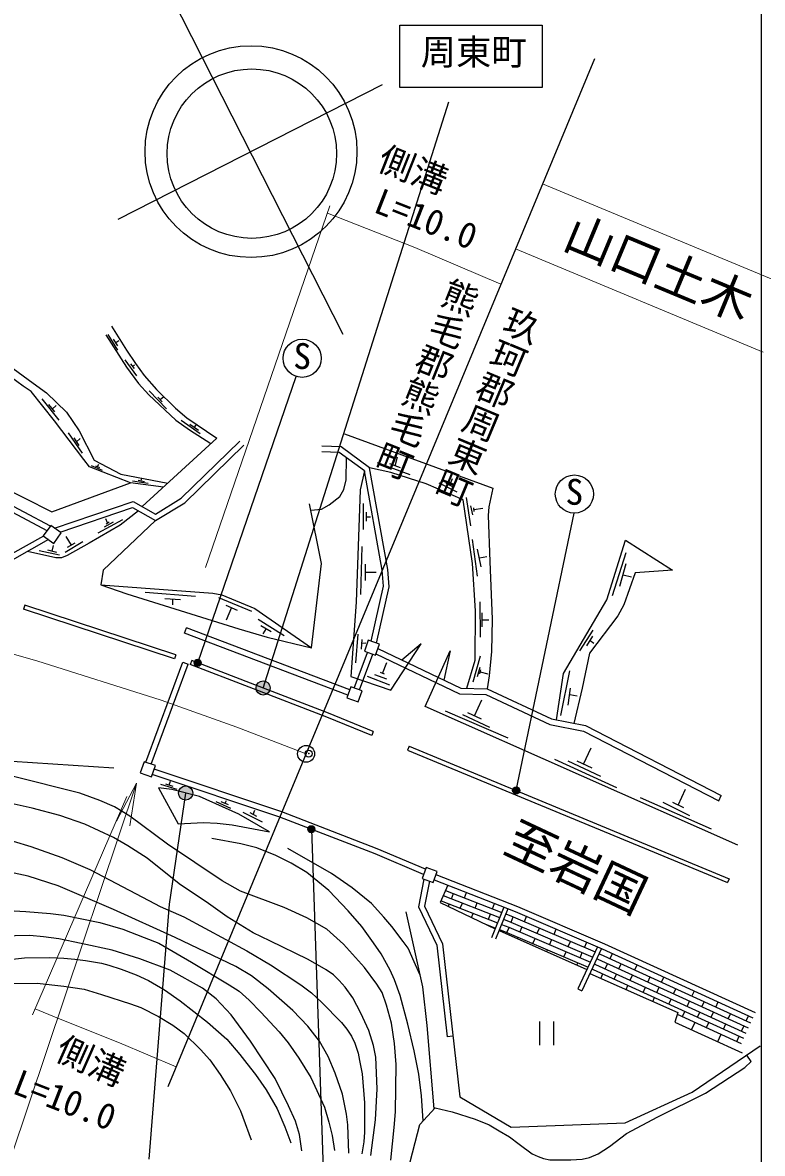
# Model space of a CAD drawing. Units: millimetres at full size, sheet at 1:1000; details may follow other scales. Extents: x 40000 to 680000, y 20000 to 380000.
# Drawn here: x 526682 to 579060, y 258910 to 338997 of the extents above; entities that cross this region are included whole.
import ezdxf
from ezdxf.enums import TextEntityAlignment as Align

# ---------------------------------------------------------------- set-up
doc = ezdxf.new("R2010")
doc.units = ezdxf.units.MM
doc.header["$LTSCALE"] = 1000
doc.header["$PDMODE"] = 32
doc.header["$PDSIZE"] = 500
doc.linetypes.add('CHAIN', pattern=[18.5, 12, -1.5, 3.5, -1.5])
for name, color, linetype, lineweight in [('M-BGD', 7, 'Continuous', 25), ('M-BGD-EXST', 7, 'Continuous', 25), ('M-BMK', 2, 'CHAIN', 13), ('M-BMK-OTRS', 5, 'Continuous', 25), ('M-BMK-SRVR', 3, 'Continuous', 25), ('M-STR-HTXT', 7, 'Continuous', 13), ('M-STR-STRC', 7, 'Continuous', 25), ('M-TTL-BAND', 7, 'Continuous', 25)]:
    doc.layers.add(name, color=color, linetype=linetype, lineweight=lineweight)
doc.layers.add('M-BMK-HTXT', color=7, linetype='Continuous')
doc.layers.add('M-OTRS', color=6, linetype='Continuous')
doc.styles.add('@ＭＳ ゴシック', font='')
doc.styles.add('ＭＳ ゴシック', font='')
doc.styles.get('@ＭＳ ゴシック').set_extended_font_data('@MS Gothic')
doc.styles.get('ＭＳ ゴシック').set_extended_font_data('MS Gothic')

# ---------------------------------------------------------------- blocks, each defined once
blk = doc.blocks.new('open_arrow')
at = {"color": 0, "linetype": 'Continuous', "lineweight": -2}
blk.add_lwpolyline([(7.5, 1.25), (0, 0), (7.5, -1.25)], dxfattribs=at)

msp = doc.modelspace()

# ---------------------------------------------------------------- hatches: boundary and pattern name
at = {"layer": 'M-BGD-EXST'}
for points in [[(539327, 293658, 1), (538827, 293658, 1)], [(561879, 284616, 1), (561379, 284616, 1)], [(547376, 281868, 1), (546876, 281868, 1)]]:
    msp.add_hatch(color=256, dxfattribs=at).paths.add_polyline_path(points)
at = {"layer": 'M-STR-STRC'}
for points in [[(543208, 291872, 1), (544208, 291872, 1)], [(537723, 284431, 1), (538723, 284431, 1)]]:
    msp.add_hatch(color=256, dxfattribs=at).paths.add_polyline_path(points)

# ---------------------------------------------------------------- linework, layer by layer
at = {"layer": 'M-BGD'}
for p, q in [((533416, 315810), (532742, 316917)), ((533416, 316109), (533127, 316574)), ((533271, 316341), (533488, 316475)), ((534757, 313991), (533939, 315118)), ((534597, 314489), (534338, 314833)), ((534467, 314661), (534627, 314769)), ((528041, 312340), (529236, 310851)), ((536869, 311639), (535638, 312913)), ((536569, 312144), (536264, 312458)), ((536417, 312301), (536673, 312513)), ((528511, 311952), (528929, 311437)), ((528776, 311626), (529047, 311889)), ((539254, 309863), (537899, 310823)), ((529897, 309935), (530890, 308492)), ((539142, 310104), (538525, 310540)), ((538833, 310322), (538964, 310482)), ((530319, 309582), (530667, 309049)), ((530493, 309316), (530758, 309544)), ((540437, 309577), (535156, 304716)), ((519437, 307778), (528405, 303016)), ((519606, 308142), (528638, 303345)), ((531532, 307624), (532309, 307292)), ((531844, 307612), (532121, 307496)), ((531982, 307554), (532070, 307735)), ((554131, 306973), (551810, 307808)), ((553448, 307472), (552689, 307752)), ((553068, 307612), (553232, 308239)), ((535080, 306543), (535116, 306737)), ((534473, 306554), (535571, 306374)), ((534853, 306580), (535307, 306506)), ((557438, 305730), (556166, 306372)), ((557191, 306090), (556675, 306365)), ((556933, 306228), (557127, 306712)), ((558422, 303368), (558103, 305367)), ((550822, 303105), (550822, 304938)), ((558558, 304128), (558428, 304777)), ((558661, 304367), (558620, 304641)), ((558640, 304504), (559256, 304606)), ((532035, 302861), (533786, 303813)), ((532471, 303275), (533125, 303638)), ((532693, 303569), (532580, 303863)), ((532587, 303508), (532798, 303631)), ((551028, 303680), (551028, 304323)), ((551028, 304001), (551308, 304001)), ((528153, 302633), (500228, 286967)), ((528514, 302377), (500451, 286634)), ((528766, 301566), (528857, 301966)), ((529694, 301495), (530936, 302257)), ((530133, 301999), (529766, 302606)), ((529853, 301843), (530413, 302155)), ((558890, 299792), (558543, 302394)), ((527847, 301610), (529300, 301305)), ((528450, 301646), (529082, 301486)), ((550634, 298493), (550720, 301889)), ((559154, 300448), (558898, 301715)), ((559026, 301082), (559562, 301187)), ((568458, 298425), (569410, 301466)), ((550949, 299489), (550949, 300644)), ((568969, 299094), (569425, 300698)), ((550949, 300067), (551711, 300067)), ((569197, 299896), (569805, 299755)), ((535358, 298650), (538934, 298370)), ((536757, 298213), (537850, 298143)), ((537304, 298178), (537299, 297750)), ((540551, 298290), (542877, 297312)), ((559094, 295474), (559074, 297975)), ((541073, 297737), (541880, 297388)), ((541476, 297563), (541098, 296683)), ((559221, 296193), (559211, 297188)), ((543360, 296749), (545212, 295592)), ((559216, 296690), (559692, 296690)), ((538132, 295759), (538274, 296133)), ((549715, 291357), (538132, 295759)), ((549850, 291733), (538274, 296133)), ((543559, 296290), (544276, 295883)), ((543917, 296086), (543681, 295715)), ((550280, 293644), (550445, 295673)), ((566141, 294508), (567082, 295975)), ((566622, 294868), (567062, 295542)), ((550678, 294617), (550712, 295301)), ((550700, 295047), (550993, 295061)), ((566859, 295231), (567116, 295055)), ((550166, 291867), (551095, 294397)), ((550543, 291732), (551472, 294262)), ((558578, 292318), (559103, 294144)), ((535407, 286614), (538026, 293696)), ((535784, 286479), (538398, 293550)), ((538026, 293696), (538398, 293550)), ((552161, 292904), (552461, 293674)), ((558881, 292674), (559077, 293348)), ((559045, 292881), (559119, 293152)), ((552688, 292062), (551094, 292680)), ((552465, 292502), (551621, 292810)), ((552294, 292849), (552028, 292958)), ((559082, 293016), (559624, 292865)), ((564795, 289919), (565425, 293077)), ((565310, 290651), (565482, 291864)), ((558680, 289890), (559192, 291028)), ((565419, 291422), (565948, 291311)), ((561067, 288311), (556615, 290225)), ((559770, 289083), (557844, 289960)), ((559167, 289668), (558194, 290112)), ((566394, 286485), (566930, 287635)), ((568747, 284805), (564364, 286816)), ((567616, 285608), (565316, 286699)), ((567008, 286185), (565955, 286699)), ((537065, 285006), (537148, 285266)), ((536438, 285067), (537609, 284708)), ((536805, 285093), (537326, 284920)), ((573102, 283566), (573612, 284708)), ((540353, 283828), (541412, 283368)), ((540711, 283837), (541243, 283609)), ((541021, 283704), (541108, 283913)), ((575469, 281878), (570438, 284092)), ((573932, 282829), (572029, 283757)), ((573488, 283375), (572715, 283757)), ((575970, 283890), (576153, 284246)), ((542262, 283074), (543635, 282382)), ((542760, 283042), (543232, 282784)), ((542996, 282913), (543131, 283212)), ((556469, 277167), (560459, 275608)), ((556631, 277533), (560608, 275980)), ((557038, 276944), (557184, 277317)), ((557963, 277013), (558108, 277385)), ((556307, 276800), (560310, 275237)), ((556828, 276406), (556892, 276572)), ((557672, 276267), (557817, 276640)), ((558730, 276284), (558876, 276656)), ((560757, 276351), (559888, 274184)), ((559955, 276235), (560100, 276607)), ((558468, 275613), (558585, 275911)), ((559664, 275489), (559809, 275862)), ((561036, 276242), (560167, 274072)), ((561271, 275291), (561417, 275663)), ((562211, 275323), (562369, 275691)), ((559402, 275162), (560161, 274866)), ((560977, 274546), (561124, 274919)), ((561897, 274588), (562054, 274955)), ((563118, 274500), (563276, 274867)), ((564307, 274426), (564464, 274794)), ((560416, 274695), (566637, 271923)), ((561698, 274124), (561739, 274220)), ((562804, 273764), (562961, 274132)), ((563992, 273691), (564150, 274058)), ((565318, 273558), (565476, 273925)), ((563780, 273196), (563835, 273323)), ((565004, 272822), (565161, 273190)), ((567387, 273542), (566005, 270558)), ((566151, 272766), (566309, 273134)), ((567663, 273424), (566278, 270432)), ((566466, 273501), (566624, 273869)), ((565926, 272240), (565994, 272398)), ((567939, 271980), (568105, 272344)), ((568272, 272708), (568438, 273071)), ((568907, 271977), (569073, 272341)), ((567631, 271307), (567772, 271616)), ((568574, 271250), (568740, 271614)), ((569707, 271171), (569873, 271535)), ((570040, 271899), (570206, 272262)), ((569408, 270518), (569541, 270807)), ((570948, 271043), (571115, 271407)), ((571922, 271038), (572088, 271401)), ((566005, 270558), (566278, 270432)), ((570615, 270316), (570782, 270679)), ((571300, 269678), (571423, 269946)), ((571589, 270310), (571755, 270674)), ((572778, 270206), (572944, 270570)), ((574076, 270052), (574243, 270416)), ((572445, 269479), (572611, 269842)), ((573743, 269324), (573910, 269688)), ((574780, 269290), (574947, 269654)), ((575772, 269276), (575938, 269640)), ((573027, 268772), (577554, 266701)), ((573411, 268597), (573577, 268961)), ((574459, 268557), (574626, 268921)), ((575439, 268549), (575605, 268912)), ((576639, 268439), (576806, 268803)), ((577920, 268293), (578086, 268657)), ((563272, 268262), (563272, 266585)), ((564272, 268262), (564272, 266585)), ((574049, 267661), (574293, 268193)), ((575106, 267821), (575273, 268185)), ((576307, 267712), (576473, 268075)), ((577587, 267566), (577753, 267929)), ((557151, 267204), (556753, 267159)), ((575900, 266823), (576140, 267348)), ((577254, 266838), (577421, 267202))]:
    msp.add_line(p, q, dxfattribs=at)
for points in [[(536664, 306104), (534315, 306405), (531415, 307535), (531014, 308048), (528943, 310789), (527291, 312881), (526726, 313240), (522221, 316560), (515713, 322135)], [(516389, 322426), (524229, 315993), (526011, 314494), (527418, 313458), (528382, 312775), (529791, 311401), (530676, 310086), (531747, 308004), (533625, 307017), (536973, 306388)], [(532979, 317490), (534025, 315805), (534674, 314845), (535296, 313998), (536172, 313006), (537496, 311702), (538307, 311005), (540437, 309577)], [(532567, 316892), (534042, 314597), (534894, 313441), (535624, 312630), (537526, 310843), (538498, 310163), (540008, 309182)], [(506103, 313837), (507304, 313063), (509197, 312167), (511464, 311083), (514210, 310541), (517669, 310085), (522846, 307315), (528749, 304354), (534315, 306405)], [(528937, 303200), (534504, 305080), (536090, 304194), (537911, 305314), (542072, 309363)], [(549465, 309873), (559979, 306028), (559693, 304710), (559641, 304095), (559770, 300840), (559928, 296748), (559889, 294468), (559721, 292724), (559572, 291806)], [(529341, 302915), (534463, 304645), (536100, 303730), (538159, 304997), (542351, 309076)], [(551351, 295190), (552229, 299075), (552146, 300210), (550878, 307244), (549089, 308551), (547859, 308589)], [(551731, 295054), (552633, 299045), (552543, 300260), (551244, 307472), (549225, 308947), (547871, 308988)], [(547090, 304455), (547842, 304545), (548388, 304845), (549142, 305426), (549424, 305926), (549588, 306608), (549619, 308164)], [(550878, 307244), (550589, 305912), (550300, 297939), (549917, 292679), (552754, 291712), (554901, 295003), (553530, 293852)], [(558146, 291848), (558718, 293844), (558745, 297342), (558532, 300700), (557879, 305198), (555249, 306339), (552750, 307132), (551244, 307472)], [(534878, 304413), (533590, 303404), (531402, 302137), (529832, 301249), (529431, 301098), (529030, 301098), (527031, 301545)], [(536100, 303730), (532396, 300220), (532214, 299171), (534064, 298532), (541989, 296060), (544000, 295477), (547146, 294725), (547852, 300678), (546996, 304923)], [(564487, 289609), (564979, 292895), (568039, 298120), (569365, 302353), (572697, 300213), (570059, 300024), (569262, 297759), (568821, 296972), (566814, 294334), (566303, 291853), (565718, 289365)], [(532214, 299171), (540145, 298597), (540778, 298467), (543135, 297492), (547146, 294725)], [(551694, 294286), (557604, 291464), (559477, 291408), (564003, 289296), (566393, 288824), (575970, 283890)], [(551830, 294664), (557700, 291861), (559572, 291806), (564128, 289679), (566526, 289206), (576153, 284246)], [(577317, 280733), (555175, 290559), (556954, 294496), (556506, 292431)], [(533141, 286188), (524469, 286753), (522874, 286692), (521056, 286462), (517928, 285741), (514753, 284653), (511862, 283453), (509485, 282272), (505528, 279835), (503681, 278449), (498988, 274585), (497019, 272769), (494810, 270699), (492403, 268031)], [(555199, 279039), (551791, 280492), (545034, 283106), (535995, 286132)], [(552757, 258423), (553000, 260749), (553085, 261847), (553123, 265194), (553009, 266697), (552801, 268125), (552454, 269415), (552148, 270294), (551760, 270904), (550899, 272083), (549401, 273733), (548222, 274801), (546804, 275597), (545195, 276318), (542115, 277483), (540820, 278223), (536935, 280802), (534267, 282804), (533184, 283456), (532158, 283914), (530737, 284429), (525936, 285636)], [(555064, 278662), (551640, 280122), (544898, 282729), (535860, 285755)], [(551329, 258757), (551670, 261295), (551796, 263492), (551695, 265714), (551530, 266554), (551190, 267616), (550631, 268839), (550063, 269917), (549512, 270682), (549106, 271152), (548693, 271549), (548182, 271921), (546910, 272651), (544181, 273956), (543017, 274521), (541162, 275662), (539848, 276619), (537756, 278007), (535491, 279812), (534136, 280698), (533128, 281289), (531085, 282229), (529322, 282840), (527366, 283349), (525437, 283779)], [(555049, 261220), (554930, 262975), (554725, 264529), (554407, 266180), (553952, 268054), (553421, 270103), (553008, 271204), (552701, 271892), (552064, 273041), (551524, 273824), (550708, 274978), (549734, 276100), (548356, 277523), (546799, 278794), (545687, 279460), (544617, 280000), (543267, 280555), (542134, 280841), (540090, 281211)], [(526013, 281019), (527262, 280656), (529454, 279869), (531441, 279013), (535611, 276821), (536421, 276398), (538108, 275662), (542553, 273256), (544237, 272258), (546370, 270846), (547132, 270289), (547836, 269626), (549249, 268171), (549643, 267709), (549969, 267204), (550209, 266708), (550434, 266016), (550528, 265494), (550717, 264544), (550888, 262481), (550888, 260406), (550836, 259738), (550699, 258874)], [(554814, 271587), (554402, 272481), (553985, 273445), (553633, 273926), (552835, 274983), (552251, 275632), (551378, 276601), (550015, 277713), (548550, 278723), (545458, 280497)], [(549783, 258916), (549714, 260928), (549620, 261681), (549336, 263115), (548822, 264587), (548317, 265777), (547708, 266858), (546877, 267919), (545807, 269023), (544066, 270567), (542898, 271487), (541785, 272155), (537494, 274192), (533123, 276180), (529205, 277862), (527081, 278539), (526084, 278761)], [(555099, 278327), (554712, 276366), (556020, 273648), (556753, 267159)], [(555480, 278190), (555130, 276419), (556410, 273761), (557635, 262919), (561269, 260759), (569355, 261066), (574081, 263247), (578913, 266533)], [(555813, 278282), (561564, 276036), (567728, 273396), (578386, 268520)], [(555948, 278659), (561715, 276406), (567890, 273762), (578552, 268884)], [(556793, 277899), (556255, 276683), (560138, 274807)], [(523962, 276202), (526907, 276053), (528662, 275903), (529602, 275777), (532148, 275263), (533767, 274785), (535292, 274200), (536336, 273790), (538636, 272462), (541313, 270839), (542017, 270389), (542720, 269757), (543544, 268923), (544848, 267525), (545490, 266739), (546241, 265656), (547079, 264281), (548060, 262183), (548361, 261132), (548590, 260184), (548772, 259109)], [(555822, 262056), (555336, 267962), (555007, 270708), (553841, 276016)], [(560739, 275499), (561261, 275295), (567051, 272816)], [(560887, 275870), (561412, 275665), (567219, 273179)], [(560441, 274756), (560958, 274555), (566715, 272090)], [(560590, 275128), (561109, 274925), (566883, 272453)], [(546443, 259094), (546284, 260242), (546011, 261197), (545510, 262277), (544555, 264221), (542826, 266858), (541459, 268728), (540378, 269865), (539423, 270604), (537120, 271893), (534982, 272700), (533026, 273303), (530831, 273780), (529251, 274097), (528152, 274239), (527195, 274343), (524060, 274281)], [(521841, 272217), (526824, 272759), (528562, 272774), (529595, 272742), (530369, 272669), (531136, 272572), (532262, 272378), (532795, 272233), (533658, 271950), (534724, 271547), (535587, 271144), (536729, 270503), (537842, 269713), (539771, 268212), (541135, 266994), (542050, 265924), (542566, 265279), (543180, 264505), (543932, 263412), (544707, 262057), (545255, 260791), (545667, 259661)], [(567159, 272335), (567242, 272299), (577886, 267429)], [(567327, 272698), (567404, 272665), (578053, 267792)], [(567495, 273061), (567566, 273031), (578219, 268156)], [(566844, 271656), (573063, 268896), (572856, 268200), (577631, 266039)], [(566991, 271972), (567080, 271933), (577720, 267065)], [(506081, 266201), (509337, 267460), (511741, 268254), (514819, 269081), (519263, 270135), (522655, 270668), (525559, 270954), (527702, 270958), (529606, 270743), (531039, 270530), (532259, 270168), (534329, 269492), (535057, 269245), (536306, 268605), (537326, 267989), (538110, 267398), (539269, 266276), (539936, 265527), (540678, 264493), (541408, 263331), (542099, 261930), (542269, 261476), (542855, 259874)], [(553949, 257681), (554807, 260959), (555900, 262141), (557093, 261862), (558733, 261338), (559707, 260929), (560432, 260516), (561157, 260092), (561837, 259557), (562762, 258877), (563175, 258688), (563565, 258543), (564022, 258454), (565489, 258453), (566292, 258509), (566816, 258620), (567437, 258872), (568225, 259390), (569435, 260310), (571648, 261503), (575023, 263168), (577815, 264992), (578266, 265412), (577949, 265877)]]:
    msp.add_lwpolyline(points, dxfattribs=at)
for points in [[(528888, 302113), (529417, 302861), (528669, 303390), (528140, 302642)], [(551661, 294194), (551943, 294978), (551159, 295259), (550878, 294475)], [(550432, 290887), (550713, 291671), (549929, 291952), (549648, 291168)], [(535800, 285588), (536081, 286372), (535297, 286653), (535016, 285869)], [(536296, 284806), (537694, 282246), (539477, 282345), (540463, 282307), (541512, 282191), (544162, 281692), (541999, 282946), (539196, 284187), (537250, 284674)], [(555746, 278095), (556027, 278879), (555243, 279160), (554962, 278376)]]:
    msp.add_lwpolyline(points, close=True, dxfattribs=at)
at = {"layer": 'M-BGD-EXST'}
for p, q in [((539077, 293658), (546061, 313938)), ((561629, 284616), (565723, 304257)), ((547126, 281868), (548049, 255212))]:
    msp.add_line(p, q, dxfattribs=at)
for centre, radius in [((546475, 315223), 1350), ((565748, 305607), 1350), ((539077, 293658), 250), ((561629, 284616), 250), ((547126, 281868), 250)]:
    msp.add_circle(centre, radius, dxfattribs=at)
at = {"layer": 'M-BMK'}
msp.add_lwpolyline([(349514, 314170), (355841, 313899), (367154, 313249), (389160, 311451), (399743, 310607), (415636, 309450), (436516, 307791), (448349, 306917), (455674, 306347), (462570, 305787), (472470, 304664), (481781, 303509), (489972, 302345), (499827, 300564), (508942, 298657), (515822, 297036), (519780, 295968), (523883, 294856), (527682, 293802), (536483, 291018), (541845, 289092), (546755, 287207)], dxfattribs=at)
at = {"layer": 'M-BMK-OTRS'}
msp.add_line((567169, 336441), (536972, 263615), dxfattribs=at)
at = {"layer": 'M-BMK-SRVR'}
for p, q in [((549389, 316919), (534412, 346358)), ((533456, 325082), (552173, 334604))]:
    msp.add_line(p, q, dxfattribs=at)
for centre, radius in [((542852, 329862), 7500), ((542916, 329717), 6000), ((546755, 287207), 600)]:
    msp.add_circle(centre, radius, dxfattribs=at)
at = {"layer": 'M-OTRS'}
msp.add_point((546938, 287222), dxfattribs=at)
at = {"layer": 'M-STR-HTXT'}
for p, q in [((563503, 327579), (561581, 322964)), ((563503, 327579), (581043, 320275)), ((539625, 300403), (548443, 326011)), ((561581, 322964), (579121, 315659)), ((534067, 284177), (527378, 268726))]:
    msp.add_line(p, q, dxfattribs=at)
for points in [[(548271, 325513), (554452, 323074), (560548, 320473)], [(534756, 285122), (522025, 247252), (547570, 247252)], [(527558, 269142), (529097, 268502), (533540, 266732), (537559, 265029)]]:
    msp.add_lwpolyline(points, dxfattribs=at)
at = {"layer": 'M-STR-STRC'}
for p, q in [((553388, 338823), (563460, 338823)), ((553388, 334406), (553388, 338823)), ((563460, 338823), (563460, 334406)), ((563460, 334406), (553388, 334406)), ((543722, 291867), (556856, 333392)), ((526842, 297744), (526748, 297460)), ((537433, 293928), (526748, 297460)), ((537527, 294213), (526842, 297744)), ((537527, 294213), (537433, 293928)), ((538656, 293821), (538548, 293541)), ((551512, 288796), (551399, 288518)), ((554052, 287756), (553937, 287479)), ((554052, 287756), (576713, 278365)), ((553937, 287479), (576598, 278088)), ((576713, 278365), (576598, 278088))]:
    msp.add_line(p, q, dxfattribs=at)
for points in [[(551399, 288518), (548220, 289811), (542714, 291934), (538548, 293541)], [(551512, 288796), (548330, 290090), (542822, 292214), (538656, 293821)], [(538223, 284431), (537050, 276564), (535626, 258508)]]:
    msp.add_lwpolyline(points, dxfattribs=at)
for centre in [(543708, 291872), (538223, 284431)]:
    msp.add_circle(centre, 500, dxfattribs=at)
at = {"layer": 'M-TTL-BAND'}
msp.add_line((579000, 20000), (579000, 370000), dxfattribs=at)

# ---------------------------------------------------------------- block references
at = {"layer": 'M-STR-HTXT', "xscale": 400, "yscale": 400, "rotation": 251.4}
msp.add_blockref('open_arrow', (534756, 285122), dxfattribs=at)

# ---------------------------------------------------------------- texts
at = {"layer": 'M-BGD-EXST', "style": 'ＭＳ ゴシック'}
for p in [(545820, 313930), (565093, 304314)]:
    msp.add_text('S', height=1833, rotation=358.508, dxfattribs=at).set_placement(p, align=Align.BOTTOM_LEFT)
at = {"layer": 'M-BMK-HTXT'}
for s, height, rotation, style, p in [('熊毛郡熊毛町', 1833, 248.146, '@ＭＳ ゴシック', (556767, 321260)), ('玖珂郡周東町', 1833, 247.3, '@ＭＳ ゴシック', (561160, 319301)), ('至岩国', 2566, 334.847, 'ＭＳ ゴシック', (560263, 279574))]:
    msp.add_text(s, height=height, rotation=rotation, dxfattribs=dict(at, style=style)).set_placement(p, align=Align.BOTTOM_LEFT)
at = {"layer": 'M-STR-HTXT', "style": 'ＭＳ ゴシック'}
for s, rotation, p in [('側溝', 338.35, (551484, 328136)), ('L=10.0', 338.629, (551236, 325095)), ('側溝', 336.066, (528649, 265132)), ('L=10.0', 338.833, (525662, 262685))]:
    msp.add_text(s, height=1833, rotation=rotation, dxfattribs=at).set_placement(p, align=Align.BOTTOM_LEFT)
msp.add_text('山口土木', height=2566, rotation=337.389, dxfattribs=at).set_placement((571746, 321613), align=Align.MIDDLE_CENTER)
at = {"layer": 'M-STR-STRC', "style": 'ＭＳ ゴシック'}
msp.add_text('周東町', height=1833, dxfattribs=at).set_placement((554869, 335452), align=Align.BOTTOM_LEFT)

doc.saveas('drawing.dxf')
